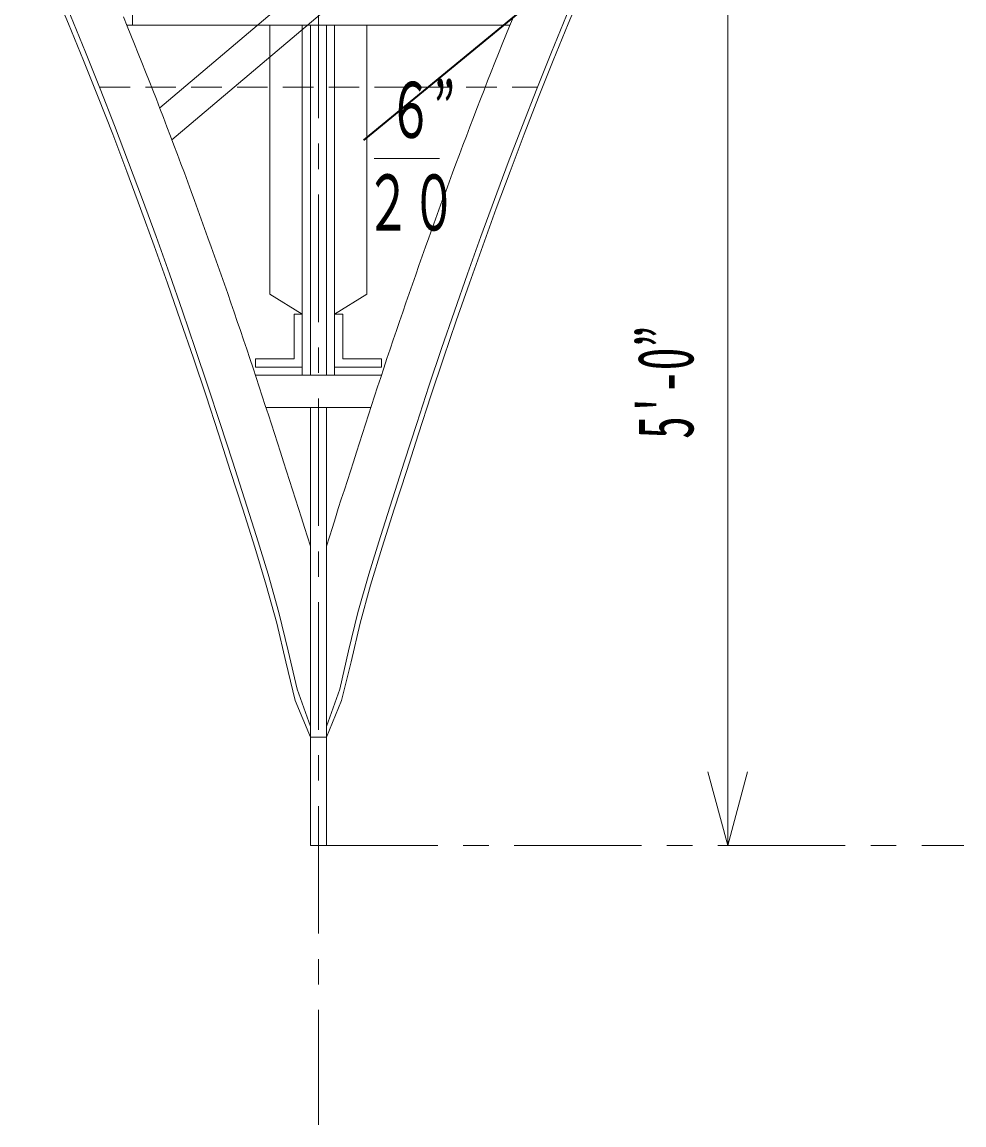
# Model space of a CAD drawing. Units: millimetres, scale not verified. Extents: x -16408 to 16408, y -11606 to 11606.
# Drawn here: x -7351 to -5872, y -6025 to -4294 of the extents above; entities that cross this region are included whole.
import ezdxf
from ezdxf.enums import TextEntityAlignment as Align

# ---------------------------------------------------------------- set-up
doc = ezdxf.new("R2010")
doc.units = ezdxf.units.MM
doc.header["$LTSCALE"] = 40
doc.linetypes.add('CHAIN1', pattern=[8, 5, -1, 1, -1])
doc.linetypes.add('DASHED1', pattern=[1.8, 1.2, -0.6])
for name, color, linetype, lineweight in [('0-0_0', 3, 'Continuous', 18), ('0-1_芯', 4, 'CHAIN1', 18), ('0-2_寸法', 2, 'Continuous', 18)]:
    doc.layers.add(name, color=color, linetype=linetype, lineweight=lineweight)
doc.styles.add('ＭＳ ゴシック', font='')
doc.styles.get('ＭＳ ゴシック').set_extended_font_data('MS Gothic')

msp = doc.modelspace()

# ---------------------------------------------------------------- linework, layer by layer
at = {"layer": '0-0_0', "color": 1, "linetype": 'DASHED1'}
for p, q in [((-7177.64, -2470.77), (-7177.64, -4299.03)), ((-7229.34, -4396.02), (-6541.73, -4396.02))]:
    msp.add_line(p, q, dxfattribs=at)
at = {"layer": '0-0_0'}
for p, q in [((-7115.54, -4478.98), (-6818.71, -4227.5)), ((-7134.76, -4428.69), (-6924.31, -4250.39)), ((-7186.2, -4299.03), (-6584.87, -4299.03)), ((-6961.74, -4299.03), (-6961.74, -4721.36)), ((-6910.94, -4299.03), (-6910.94, -4848.29)), ((-6898.24, -4299.03), (-6898.24, -4848.29)), ((-6872.84, -4299.03), (-6872.84, -4848.29)), ((-6860.14, -4299.03), (-6860.14, -4848.29)), ((-6809.34, -4299.03), (-6809.34, -4721.36)), ((-6910.94, -4752.54), (-6961.74, -4721.36)), ((-6860.14, -4752.54), (-6809.34, -4721.36)), ((-6923.64, -4752.54), (-6923.64, -4822.89)), ((-6923.64, -4752.54), (-6910.94, -4752.54)), ((-6847.44, -4752.54), (-6860.14, -4752.54)), ((-6847.44, -4752.54), (-6847.44, -4822.89)), ((-6984.49, -4822.89), (-6923.64, -4822.89)), ((-6984.49, -4822.89), (-6984.49, -4835.59)), ((-6786.58, -4822.89), (-6847.44, -4822.89)), ((-6786.58, -4822.89), (-6786.58, -4835.59)), ((-6984.49, -4835.59), (-6910.94, -4835.59)), ((-6786.58, -4835.59), (-6860.14, -4835.59)), ((-6984.49, -4848.29), (-6786.58, -4848.29)), ((-6967.87, -4899.09), (-6803.21, -4899.09)), ((-6898.24, -4899.09), (-6898.24, -5586.84)), ((-6872.84, -4899.09), (-6872.84, -5586.84)), ((-6898.24, -5416.55), (-6872.84, -5416.55))]:
    msp.add_line(p, q, dxfattribs=at)
for points in [[(-6898.24, -5399.78), (-6918.96, -5341.38), (-6932.94, -5280.92), (-6947.66, -5220.63), (-6964.5, -5160.9), (-6982.77, -5101.58), (-7001.7, -5042.48), (-7020.74, -4983.41), (-7039.78, -4924.34), (-7059.11, -4865.36), (-7078.87, -4806.52), (-7099.05, -4747.83), (-7119.63, -4689.28), (-7140.58, -4630.86), (-7161.9, -4572.57), (-7183.6, -4514.43), (-7205.73, -4456.44), (-7228.31, -4398.63), (-7251.38, -4341.02), (-7274.94, -4283.6), (-7298.93, -4226.36), (-7323.26, -4169.26), (-7347.89, -4112.3)], [(-6872.84, -5399.78), (-6852.12, -5341.38), (-6838.13, -5280.92), (-6823.42, -5220.63), (-6806.57, -5160.9), (-6788.31, -5101.58), (-6769.38, -5042.48), (-6750.34, -4983.41), (-6731.29, -4924.34), (-6711.96, -4865.36), (-6692.2, -4806.52), (-6672.03, -4747.83), (-6651.45, -4689.28), (-6630.49, -4630.86), (-6609.18, -4572.57), (-6587.47, -4514.43), (-6565.35, -4456.44), (-6542.76, -4398.63), (-6519.7, -4341.02), (-6496.14, -4283.6), (-6472.15, -4226.36), (-6447.81, -4169.26), (-6423.19, -4112.3)], [(-6898.24, -5416.55), (-6921.89, -5359.02), (-6936.86, -5298.55), (-6951.04, -5237.88), (-6967.48, -5177.78), (-6985.54, -5118.14), (-7004.48, -5058.78), (-7023.58, -4999.47), (-7042.67, -4940.15), (-7061.99, -4880.91), (-7081.74, -4821.81), (-7101.91, -4762.85), (-7122.49, -4704.04), (-7143.45, -4645.35), (-7164.77, -4586.8), (-7186.48, -4528.4), (-7208.61, -4470.15), (-7231.19, -4412.07), (-7254.27, -4354.19), (-7277.84, -4296.51), (-7301.86, -4239.01), (-7326.25, -4181.67), (-7350.93, -4124.45)], [(-6872.84, -5416.55), (-6849.18, -5359.02), (-6834.21, -5298.55), (-6820.03, -5237.88), (-6803.59, -5177.78), (-6785.53, -5118.14), (-6766.6, -5058.78), (-6747.49, -4999.47), (-6728.4, -4940.15), (-6709.08, -4880.91), (-6689.34, -4821.81), (-6669.16, -4762.85), (-6648.59, -4704.04), (-6627.63, -4645.35), (-6606.3, -4586.8), (-6584.6, -4528.4), (-6562.47, -4470.15), (-6539.88, -4412.07), (-6516.81, -4354.19), (-6493.23, -4296.51), (-6469.22, -4239.01), (-6444.83, -4181.67), (-6420.15, -4124.45)], [(-7090.74, -4545.31), (-7096.11, -4530.81), (-7101.5, -4516.32), (-7106.92, -4501.84), (-7112.37, -4487.37), (-7117.84, -4472.9), (-7123.34, -4458.45), (-7128.87, -4444.01), (-7134.42, -4429.58), (-7140, -4415.16), (-7145.61, -4400.75), (-7151.25, -4386.36), (-7156.92, -4371.97), (-7162.62, -4357.6), (-7168.35, -4343.24), (-7174.11, -4328.89), (-7179.9, -4314.55), (-7185.72, -4300.22), (-7191.57, -4285.91)], [(-6680.34, -4545.31), (-6674.97, -4530.81), (-6669.57, -4516.32), (-6664.15, -4501.84), (-6658.71, -4487.37), (-6653.23, -4472.9), (-6647.74, -4458.45), (-6642.21, -4444.01), (-6636.66, -4429.58), (-6631.08, -4415.16), (-6625.46, -4400.75), (-6619.82, -4386.36), (-6614.15, -4371.97), (-6608.45, -4357.6), (-6602.72, -4343.24), (-6596.96, -4328.89), (-6591.18, -4314.55), (-6585.36, -4300.22), (-6579.51, -4285.91)], [(-6898.24, -5116.72), (-6902.79, -5101.94), (-6907.41, -5087.18), (-6912.07, -5072.44), (-6916.77, -5057.71), (-6921.48, -5042.98), (-6926.22, -5028.26), (-6930.97, -5013.55), (-6935.72, -4998.83), (-6940.46, -4984.12), (-6945.2, -4969.4), (-6949.94, -4954.68), (-6954.67, -4939.96), (-6959.41, -4925.24), (-6964.16, -4910.53), (-6968.93, -4895.82), (-6973.71, -4881.12), (-6978.52, -4866.42), (-6983.36, -4851.73), (-6988.22, -4837.06), (-6993.11, -4822.39), (-6998.03, -4807.73), (-7002.97, -4793.08), (-7007.94, -4778.43), (-7012.93, -4763.8), (-7017.95, -4749.18), (-7023, -4734.56), (-7028.07, -4719.95), (-7033.17, -4705.35), (-7038.28, -4690.76), (-7043.43, -4676.18), (-7048.59, -4661.61), (-7053.78, -4647.04), (-7058.99, -4632.48), (-7064.23, -4617.93), (-7069.49, -4603.39), (-7074.77, -4588.86), (-7080.07, -4574.33), (-7085.39, -4559.82), (-7090.74, -4545.31)], [(-6872.84, -5116.72), (-6868.28, -5101.94), (-6863.67, -5087.18), (-6859.01, -5072.44), (-6854.31, -5057.71), (-6849.59, -5042.98), (-6844.86, -5028.26), (-6840.11, -5013.55), (-6835.36, -4998.83), (-6830.61, -4984.12), (-6825.87, -4969.4), (-6821.14, -4954.68), (-6816.4, -4939.96), (-6811.66, -4925.24), (-6806.91, -4910.53), (-6802.15, -4895.82), (-6797.36, -4881.12), (-6792.55, -4866.42), (-6787.72, -4851.73), (-6782.86, -4837.06), (-6777.97, -4822.39), (-6773.05, -4807.73), (-6768.11, -4793.08), (-6763.14, -4778.43), (-6758.14, -4763.8), (-6753.12, -4749.18), (-6748.08, -4734.56), (-6743.01, -4719.95), (-6737.91, -4705.35), (-6732.79, -4690.76), (-6727.65, -4676.18), (-6722.48, -4661.61), (-6717.29, -4647.04), (-6712.08, -4632.48), (-6706.85, -4617.93), (-6701.59, -4603.39), (-6696.31, -4588.86), (-6691.01, -4574.33), (-6685.69, -4559.82), (-6680.34, -4545.31)]]:
    msp.add_lwpolyline(points, dxfattribs=at)
at = {"layer": '0-1_芯'}
for p, q in [((-6885.54, 235.13), (-6885.54, -6025.34)), ((-6898.24, -5586.84), (-5871.95, -5586.84))]:
    msp.add_line(p, q, dxfattribs=at)
at = {"layer": '0-2_寸法', "lineweight": 35}
msp.add_line((-6814.33, -4479.22), (-6478.08, -4202.85), dxfattribs=at)
at = {"layer": '0-2_寸法'}
for p, q in [((-6798.18, -4508.16), (-6695.59, -4508.16)), ((-6242.81, -5586.84), (-6273.87, -5470.93)), ((-6242.81, -5586.84), (-6211.75, -5470.93))]:
    msp.add_line(p, q, dxfattribs=at)
msp.add_lwpolyline([(-6242.81, -5586.84), (-6242.81, -4062.84), (-6211.75, -4178.75)], dxfattribs=at)

# ---------------------------------------------------------------- texts
at = {"layer": '0-2_寸法', "style": 'ＭＳ ゴシック', "width": 0.6}
for s, p in [('６”', (-6776.92, -4502.19)), ('２０', (-6812.26, -4647.63))]:
    msp.add_text(s, height=87.98, dxfattribs=at).set_placement(p, align=Align.BOTTOM_LEFT)
msp.add_text("5'-0”", height=87.98, rotation=90, dxfattribs=at).set_placement((-6270.4, -4948.51), align=Align.BOTTOM_LEFT)

doc.saveas('drawing.dxf')
